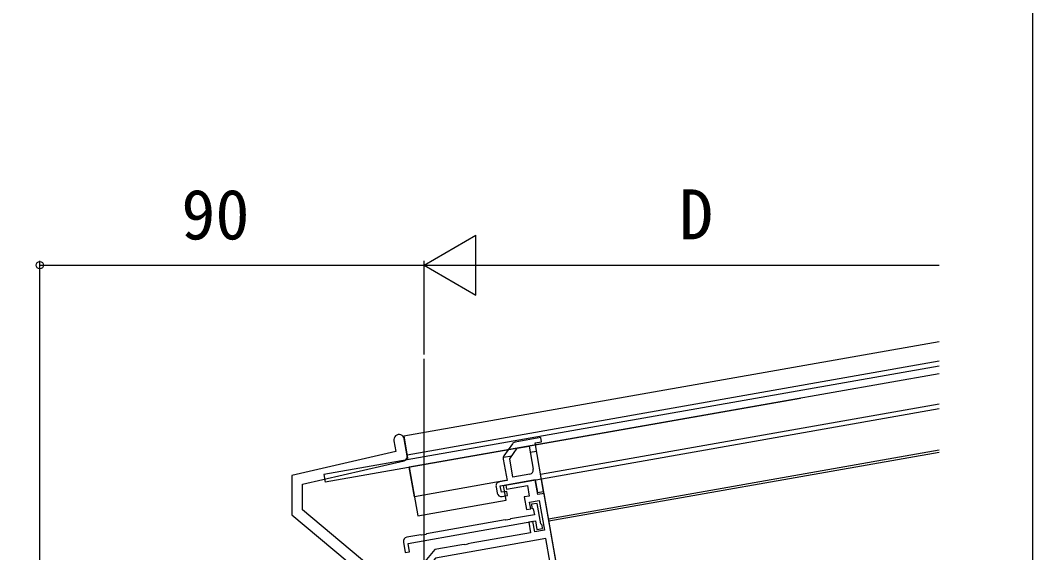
# Model space of a CAD drawing. Units: millimetres, scale not verified. Extents: x -700 to 700, y -1043 to 1037.
# Drawn here: x 462.9 to 700, y 337.4 to 462.1 of the extents above; entities that cross this region are included whole.
import ezdxf
from ezdxf.enums import TextEntityAlignment as Align

# ---------------------------------------------------------------- set-up
doc = ezdxf.new("R2010")
doc.units = ezdxf.units.MM
doc.header["$LTSCALE"] = 6
for name, color, linetype in [('0-3_YKK_11', 7, 'Continuous'), ('0-4_YKK_12', 2, 'Continuous'), ('0-5_YKK_13', 4, 'Continuous'), ('0-6_YKK_D', 6, 'Continuous'), ('0-7_YKK_ZWAK', 7, 'Continuous')]:
    doc.layers.add(name, color=color, linetype=linetype)
doc.styles.add('ＭＳ ゴシック', font='')
doc.styles.get('ＭＳ ゴシック').set_extended_font_data('MS Gothic')

msp = doc.modelspace()

# ---------------------------------------------------------------- linework, layer by layer
at = {"layer": '0-3_YKK_11'}
msp.add_line((553.548, 360.159), (552.853, 364.099), dxfattribs=at)
for points in [[(550.391, 363.665), (550.839, 361.126), (526.5, 355.507), (526.5, 346.353), (539.446, 335.49), (537.039, 332.621), (537.805, 331.978), (540.212, 334.847), (551.703, 325.205)], [(590.054, 325.887), (585.567, 351.336), (584.089, 351.075), (583.482, 354.522), (576.588, 353.306), (576.762, 352.322), (581.686, 353.19), (582.12, 350.728), (580.938, 350.52), (581.459, 347.565), (582.444, 347.739), (582.166, 349.314), (584.431, 349.714), (585.664, 342.722), (583.399, 342.322), (582.965, 344.784), (581.98, 344.611), (582.414, 342.149), (568.534, 339.701), (567.798, 339.571), (567.638, 339.421), (567.096, 339.326), (566.895, 339.412), (566.301, 339.308), (559.992, 338.195), (551.778, 328.406), (529, 347.519), (529, 353.519), (552.788, 359.011)], [(553.716, 339.627), (583.556, 344.889), (583.903, 342.919), (585.183, 343.145), (585.101, 343.938), (584.796, 344.186), (583.944, 349.019), (582.664, 348.793), (582.746, 347.999), (583.051, 347.752), (583.295, 346.366), (577.751, 345.388), (577.587, 345.214), (576.644, 345.048), (576.43, 345.155), (558.055, 341.915), (557.891, 341.741), (556.948, 341.575), (556.734, 341.682), (553.455, 341.104)], [(587.098, 315.691), (589.931, 318.524), (589.467, 321.154), (588.192, 322.047), (587.151, 327.956), (588.043, 329.23), (586.011, 340.752), (560.137, 336.19), (553.469, 328.243), (553.469, 323.576), (543.572, 311.782), (521.875, 307.956)], [(552.644, 339.946), (553.078, 337.484), (554.063, 337.657), (553.716, 339.627)]]:
    msp.add_lwpolyline(points, dxfattribs=at)
for centre, radius, start, end in [((551.622, 363.882), 1.25, 10, 190.00002), ((552.563, 359.985), 1, 283, 9.99997), ((553.629, 340.119), 1, 100.00001, 189.99999)]:
    msp.add_arc(centre, radius, start, end, dxfattribs=at)
at = {"layer": '0-4_YKK_12'}
for p, q in [((552.723, 364.838), (678.051, 386.936)), ((553.504, 360.406), (678.051, 382.367)), ((557.5, 121.799), (557.5, 382.89)), ((584.959, 354.782), (678.051, 371.197)), ((552.723, 364.838), (553.713, 359.224)), ((586.61, 345.419), (678.051, 361.542)), ((586.704, 344.885), (678.051, 360.992)), ((554.025, 357.452), (556.022, 346.126)), ((576.095, 353.22), (584.959, 354.782)), ((591.905, 315.39), (584.959, 354.782)), ((576.703, 349.773), (576.095, 353.22)), ((556.022, 346.126), (576.703, 349.773))]:
    msp.add_line(p, q, dxfattribs=at)
at = {"layer": '0-5_YKK_13'}
for p, q in [((678.051, 381.148), (534.017, 355.751)), ((678.051, 379.32), (554.025, 357.452)), ((645.612, 373.601), (534.329, 353.979)), ((678.051, 372.214), (584.773, 355.766)), ((578.147, 362.931), (576.189, 360.134)), ((582.092, 362.4), (583.047, 356.984)), ((583.83, 361.184), (582.353, 360.923)), ((576.04, 359.81), (578.041, 360.163)), ((534.017, 355.751), (534.329, 353.979)), ((574.323, 352.907), (574.583, 351.43))]:
    msp.add_line(p, q, dxfattribs=at)
for points in [[(585.48, 351.828), (583.483, 363.153), (584.96, 363.414), (584.786, 364.399), (578.793, 363.342)], [(582.236, 355.826), (578.297, 355.131), (577.537, 359.443), (579.257, 361.901), (582.092, 362.4)], [(576.024, 359.387), (576.907, 354.378), (575.134, 354.066)], [(576.635, 354.331), (555.241, 350.559), (554.025, 357.451)], [(575.742, 350.619), (577.022, 350.844), (576.848, 351.829), (575.568, 351.604), (575.308, 353.081), (583.482, 354.522), (584.002, 351.568), (585.48, 351.828)]]:
    msp.add_lwpolyline(points, dxfattribs=at)
for centre, start, end in [((578.967, 362.357), 99.99998, 144.99997), ((577.008, 359.56), 144.99997, 190.00002), ((582.063, 356.81), 280, 9.99998), ((575.308, 353.081), 99.99998, 190.00002), ((575.568, 351.604), 190.00002, 280)]:
    msp.add_arc(centre, 1, start, end, dxfattribs=at)
at = {"layer": '0-6_YKK_D'}
for p, q in [((557.5, 404.8), (569.624, 411.8)), ((569.624, 397.8), (569.624, 411.8)), ((467.5, 332.5), (467.5, 405.8)), ((557.5, 383.89), (557.5, 405.8)), ((557.5, 383.89), (557.5, 405.8)), ((467.5, 404.8), (557.5, 404.8)), ((557.5, 404.8), (569.624, 397.8)), ((557.5, 404.8), (581.749, 404.8)), ((571.5, 404.8), (678.051, 404.8))]:
    msp.add_line(p, q, dxfattribs=at)
msp.add_circle((467.5, 404.8), 0.85, dxfattribs=at)
at = {"layer": '0-7_YKK_ZWAK'}
msp.add_lwpolyline([(-700, -1043.2), (700, -1043.2), (700, 996.8)], dxfattribs=at)

# ---------------------------------------------------------------- texts
at = {"layer": '0-6_YKK_D', "style": 'ＭＳ ゴシック'}
for s, p in [('90', (500.636, 407.3)), ('D', (617.184, 407.3))]:
    msp.add_text(s, height=11.73, dxfattribs=at).set_placement(p, align=Align.BOTTOM_LEFT)

doc.saveas('drawing.dxf')
